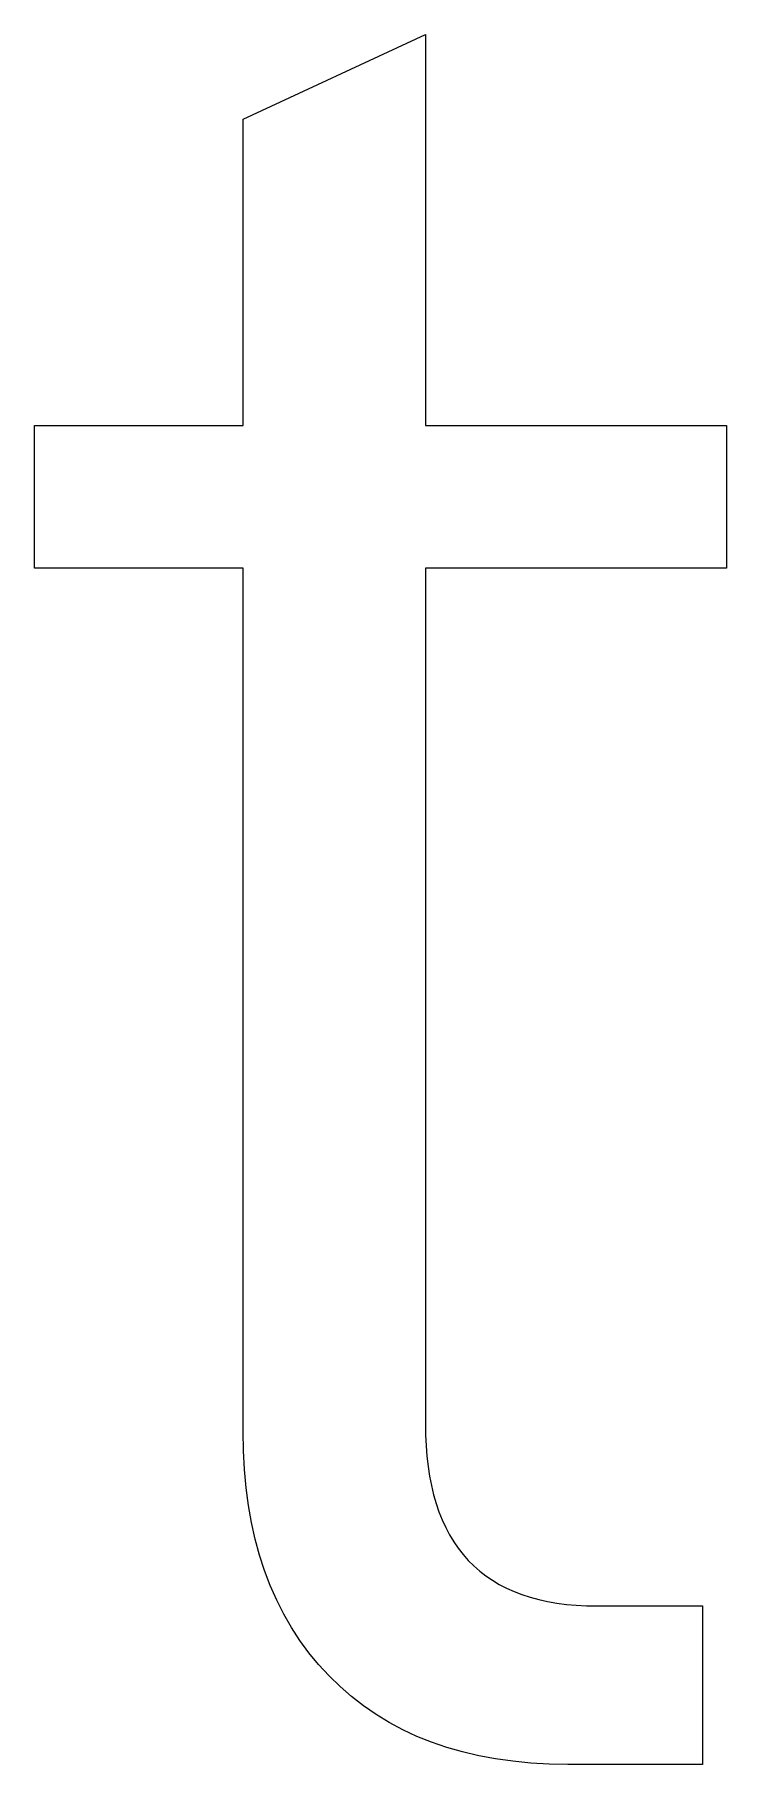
# Model space of a CAD drawing. Header units: millimetres. Extents: x 120 to 180, y -156 to -28.
# Drawn here: x 173.147 to 174.257, y -107.639 to -104.866 of the extents above; entities that cross this region are included whole.
import ezdxf

# ---------------------------------------------------------------- set-up
doc = ezdxf.new("R2010")
doc.units = ezdxf.units.MM
doc.layers.add('F.Silkscreen', color=41, linetype='CONTINUOUS', true_color=0xf2eda1)

msp = doc.modelspace()

# ---------------------------------------------------------------- linework, layer by layer
at = {"layer": 'F.Silkscreen', "linetype": 'CONTINUOUS'}
for p, q in [((173.481915, -105.001404), (173.774022, -104.865959)), ((173.774022, -104.865959), (173.774022, -105.492501)), ((173.481915, -105.492501), (173.481915, -105.001404)), ((173.147488, -105.721054), (173.147488, -105.492501)), ((173.147488, -105.492501), (173.481915, -105.492501)), ((173.774022, -105.492501), (174.256619, -105.492501)), ((174.256619, -105.492501), (174.256619, -105.721054)), ((173.481915, -105.721054), (173.147488, -105.721054)), ((173.481915, -107.1054), (173.481915, -105.721054)), ((174.256619, -105.721054), (173.774022, -105.721054)), ((173.774022, -105.721054), (173.774022, -107.092659)), ((173.482452, -107.136196), (173.481915, -107.1054)), ((173.774022, -107.092659), (173.774291, -107.110629)), ((173.774291, -107.110629), (173.775098, -107.128029)), ((173.484062, -107.166148), (173.482452, -107.136196)), ((173.775098, -107.128029), (173.776443, -107.144858)), ((173.486745, -107.195257), (173.484062, -107.166148)), ((173.776443, -107.144858), (173.778325, -107.161117)), ((173.778325, -107.161117), (173.780745, -107.176806)), ((173.490502, -107.223523), (173.486745, -107.195257)), ((173.780745, -107.176806), (173.783703, -107.191925)), ((173.783703, -107.191925), (173.787199, -107.206474)), ((173.495334, -107.250946), (173.490502, -107.223523)), ((173.787199, -107.206474), (173.791233, -107.220452)), ((173.791233, -107.220452), (173.795803, -107.23386)), ((173.501241, -107.277526), (173.495334, -107.250946)), ((173.795803, -107.23386), (173.800912, -107.246698)), ((173.800912, -107.246698), (173.806558, -107.258965)), ((173.508223, -107.303263), (173.501241, -107.277526)), ((173.806558, -107.258965), (173.812741, -107.270662)), ((173.812741, -107.270662), (173.819462, -107.281789)), ((173.51628, -107.328157), (173.508223, -107.303263)), ((173.819462, -107.281789), (173.82672, -107.292346)), ((173.82672, -107.292346), (173.834515, -107.302331)), ((173.834515, -107.302331), (173.842848, -107.311747)), ((173.525413, -107.352207), (173.51628, -107.328157)), ((173.842848, -107.311747), (173.851717, -107.320592)), ((173.851717, -107.320592), (173.861124, -107.328866)), ((173.861124, -107.328866), (173.871068, -107.33657)), ((173.535623, -107.375415), (173.525413, -107.352207)), ((173.871068, -107.33657), (173.881549, -107.343704)), ((173.881549, -107.343704), (173.892567, -107.350267)), ((173.892567, -107.350267), (173.904122, -107.356259)), ((173.904122, -107.356259), (173.916214, -107.361681)), ((173.916214, -107.361681), (173.928842, -107.366532)), ((173.546909, -107.397779), (173.535623, -107.375415)), ((173.928842, -107.366532), (173.942008, -107.370813)), ((173.942008, -107.370813), (173.95571, -107.374523)), ((173.95571, -107.374523), (173.969949, -107.377662)), ((173.969949, -107.377662), (173.984724, -107.38023)), ((173.984724, -107.38023), (174.000036, -107.382228)), ((174.000036, -107.382228), (174.015885, -107.383655)), ((174.015885, -107.383655), (174.03227, -107.384511)), ((174.03227, -107.384511), (174.049191, -107.384796)), ((174.049191, -107.384796), (174.218518, -107.384796)), ((174.218518, -107.384796), (174.218518, -107.638771)), ((173.559272, -107.419299), (173.546909, -107.397779)), ((173.572713, -107.439977), (173.559272, -107.419299)), ((173.587232, -107.459811), (173.572713, -107.439977)), ((173.602828, -107.478801), (173.587232, -107.459811)), ((173.619504, -107.496949), (173.602828, -107.478801)), ((173.637137, -107.514123), (173.619504, -107.496949)), ((173.655608, -107.530189), (173.637137, -107.514123)), ((173.674918, -107.545147), (173.655608, -107.530189)), ((173.695068, -107.558997), (173.674918, -107.545147)), ((173.716057, -107.571739), (173.695068, -107.558997)), ((173.737888, -107.583373), (173.716057, -107.571739)), ((173.76056, -107.593899), (173.737888, -107.583373)), ((173.784075, -107.603317), (173.76056, -107.593899)), ((173.808433, -107.611626), (173.784075, -107.603317)), ((173.833635, -107.618828), (173.808433, -107.611626)), ((173.859683, -107.624922), (173.833635, -107.618828)), ((173.886576, -107.629908), (173.859683, -107.624922)), ((173.914315, -107.633786), (173.886576, -107.629908)), ((173.942902, -107.636555), (173.914315, -107.633786)), ((173.972337, -107.638217), (173.942902, -107.636555)), ((174.002621, -107.638771), (173.972337, -107.638217)), ((174.218518, -107.638771), (174.002621, -107.638771))]:
    msp.add_line(p, q, dxfattribs=at)

doc.saveas('drawing.dxf')
